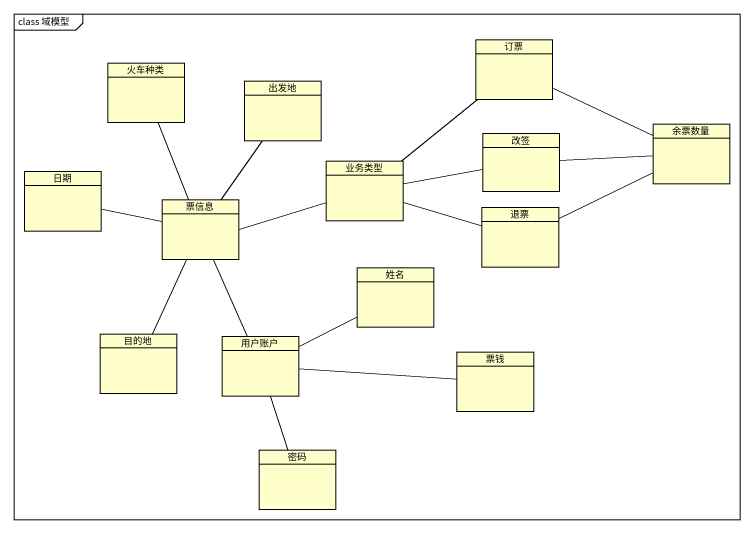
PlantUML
@startuml
mainframe class 域模型
hide circle
hide empty members
class 订票
class 火车种类
class 出发地
class 余票数量
class 业务类型
class 改签
class 日期
class 票信息
class 退票
class 姓名
class 目的地
class 用户账户
class 票钱
class 密码
余票数量 -left- 订票
余票数量 -left- 改签
余票数量 -left- 退票
业务类型 -up- 订票
业务类型 -right- 改签
业务类型 -left- 票信息
业务类型 -right- 退票
票信息 -up- 火车种类
票信息 -up- 出发地
票信息 -left- 日期
票信息 -- 目的地
票信息 -- 用户账户
用户账户 -right- 姓名
用户账户 -right- 票钱
用户账户 -- 密码
@enduml
